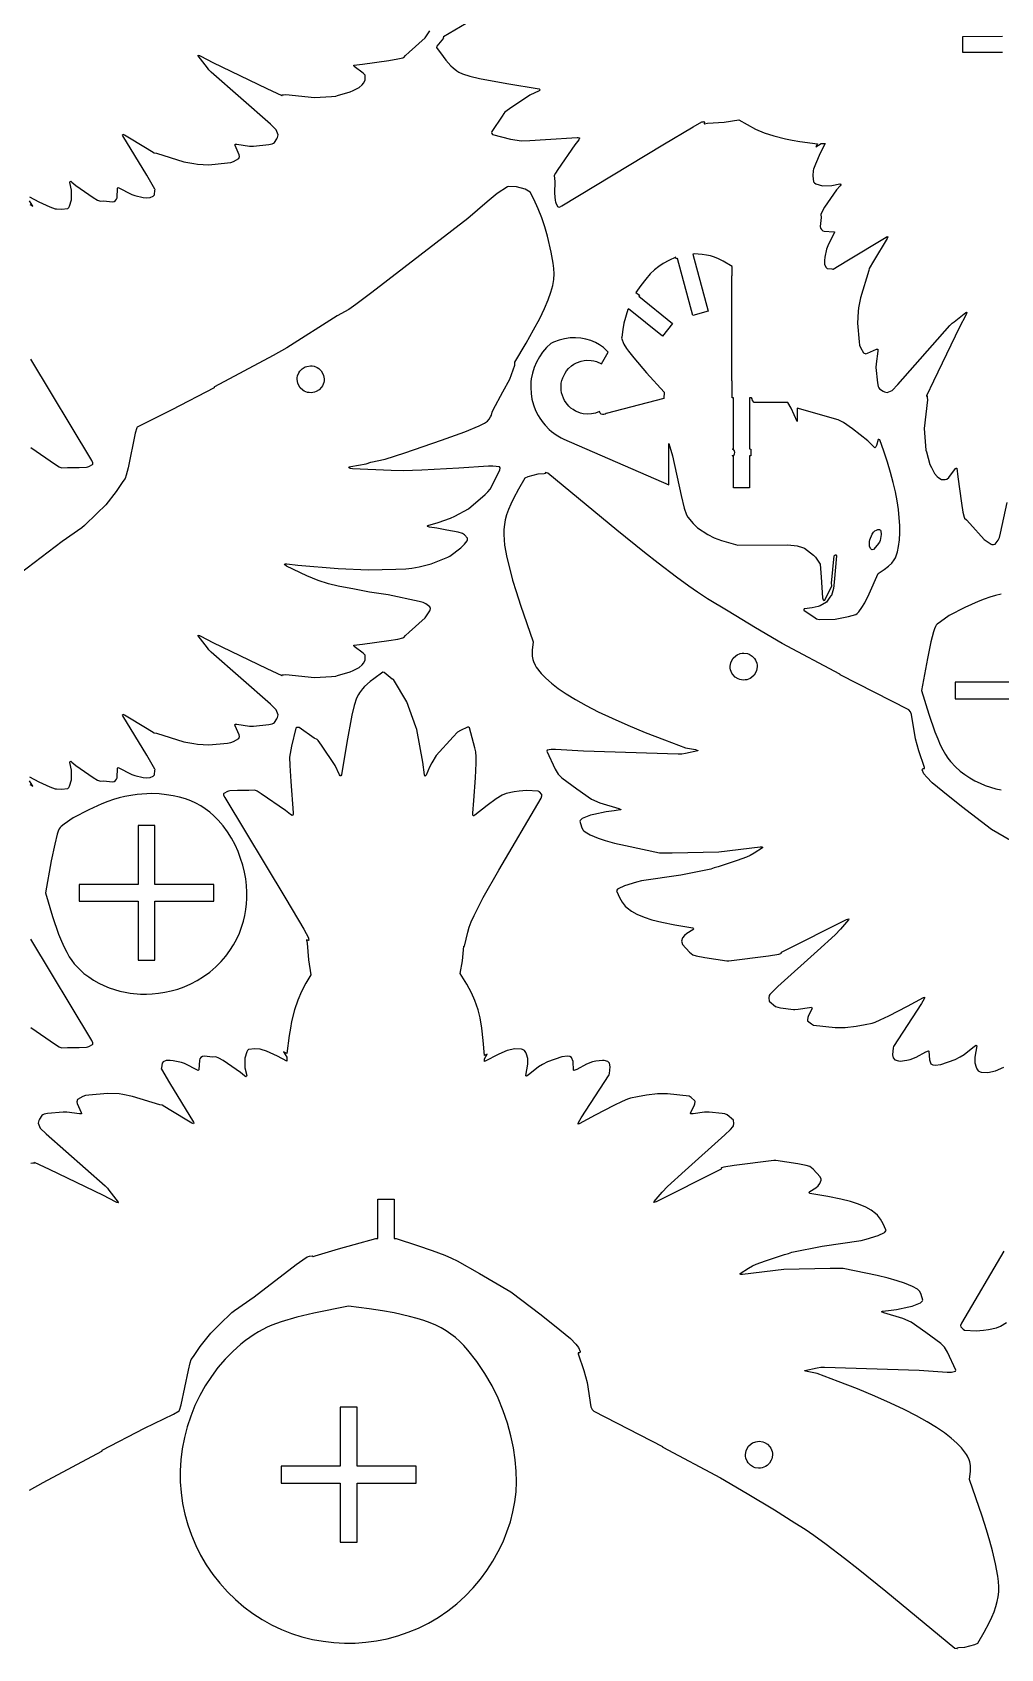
# Model space of a CAD drawing. Header units: millimetres. Extents: x 5 to 593, y 5 to 395.
# Drawn here: x 111.1 to 254.7, y 6.2 to 245.9 of the extents above; entities that cross this region are included whole.
import ezdxf

# ---------------------------------------------------------------- set-up
doc = ezdxf.new("R2010")
doc.units = ezdxf.units.MM
doc.layers.add('CUT', color=1, linetype='Continuous')

msp = doc.modelspace()

# ---------------------------------------------------------------- linework, layer by layer
at = {"layer": 'CUT'}
for points in [[(175.43, 247.18), (172.08, 245.17), (172.03, 245.06), (172.04, 245), (171.05, 243.79), (171, 243.61), (171.99, 242.26), (172.41, 241.73), (173.15, 240.9), (173.47, 240.59), (174.06, 240.13), (174.33, 239.96), (174.87, 239.71), (175.95, 239.33), (177.39, 238.99), (181.45, 238.25), (186.24, 237.48), (186.39, 237.35), (186.37, 237.27), (186.26, 237.17), (184.85, 236.55), (181.83, 234.51), (181.15, 234.01), (181, 233.83), (180.78, 233.42), (179.22, 231.17), (179.2, 231.02), (179.22, 230.85), (179.32, 230.69), (182.01, 230.03), (183.62, 229.77), (184.87, 229.81), (187.21, 229.94), (191.89, 230.28), (192.05, 230.28), (192.24, 230.22), (192.25, 230.15), (192.12, 229.9), (191.55, 229.16), (189.03, 225.52), (188.66, 224.95), (188.5, 224.62), (188.58, 223.73), (188.55, 222.01), (188.62, 220.9), (188.66, 220.72), (188.73, 220.55), (188.99, 220.02), (189.06, 219.98), (189.26, 219.95), (189.62, 220.14), (204.62, 229.19), (209.11, 231.86), (210.4, 232.57), (210.55, 232.57), (210.75, 232.62), (210.71, 232.54), (210.78, 232.55), (210.8, 232.51), (210.72, 232.31), (210.77, 232.29), (211.22, 232.39), (213.68, 232.55), (215.89, 232.89), (217.13, 232.18), (218.37, 231.52), (219.65, 230.97), (221.08, 230.49), (222.79, 230.07), (223.79, 229.88), (224.91, 229.69), (227.55, 229.34), (227.32, 228.88), (228.08, 229.35), (228.71, 229.37), (227.94, 227.96), (227.23, 226.33), (226.94, 225.56), (226.9, 225.38), (226.87, 224.6), (226.98, 223.67), (227.1, 223.53), (227.29, 223.41), (228.27, 223.11), (229.67, 223.14), (230.84, 223.4), (230.94, 223.38), (231, 223.25), (230.89, 223.07), (230.38, 222.48), (228.6, 219.93), (228.23, 219.28), (228.06, 218.84), (228.1, 218.38), (227.97, 217.06), (228, 216.82), (228.15, 216.6), (228.35, 216.44), (228.54, 216.38), (229.96, 216.29), (230.05, 216.27), (230.09, 216.22), (229.06, 214.19), (228.87, 213.72), (228.62, 212.51), (228.57, 212.04), (228.61, 211.46), (228.79, 211.01), (229, 210.84), (229.67, 210.77), (229.81, 210.73), (229.86, 210.75), (231.91, 211.96), (237.73, 215.5), (237.88, 215.57), (237.99, 215.51), (237.89, 215.27), (235.85, 211.92), (235.24, 210.85), (235.17, 210.52), (233.91, 206.47), (233.63, 204.99), (233.56, 204.46), (233.47, 202.74), (233.71, 199.97), (233.8, 199.49), (233.94, 199.11), (234.39, 198.31), (234.7, 198.19), (234.95, 198.26), (236.29, 198.86), (236.42, 198.88), (236.49, 198.87), (236.52, 198.83), (236.52, 198.59), (236.24, 196.72), (236.23, 196.15), (236.45, 193.87), (236.54, 193.35), (236.65, 193.14), (236.77, 193.01), (237.29, 192.65), (237.5, 192.56), (237.89, 192.46), (238.65, 192.77), (239.46, 193.63), (247.17, 202.4), (247.52, 202.74), (247.84, 202.95), (249.58, 204.33), (249.65, 204.35), (249.7, 204.33), (249.66, 204.15), (249.56, 203.92), (248.62, 202.16), (244.74, 194.15), (243.71, 191.94), (243.74, 191.89), (243.81, 191.95), (243.84, 191.88), (243.82, 191.69), (243.85, 191.35), (243.4, 187.1), (243.56, 184.55), (243.62, 183.9), (243.72, 183.66), (244.24, 181.8), (244.46, 181.33), (244.93, 180.45), (245.29, 180.01), (245.56, 179.8), (245.97, 179.56), (246.48, 179.54), (246.72, 179.58), (247.03, 179.86), (248.02, 181.17), (248.12, 181.25), (248.22, 181.23), (248.37, 179.95), (248.92, 176.03), (249.13, 174.7), (249.3, 173.98), (249.38, 173.84), (249.67, 173.59), (250.13, 173.03), (252.26, 170.67), (253.31, 169.96), (253.41, 169.91), (253.66, 169.89), (253.93, 169.97), (254.35, 170.57), (254.54, 170.95), (254.71, 171.57), (255.69, 176.16)], [(110.63, 221.48), (112.04, 220.71), (113.67, 220), (114.44, 219.7), (114.62, 219.67), (115.4, 219.64), (116.33, 219.75), (116.47, 219.87), (116.59, 220.06), (116.89, 221.03), (116.86, 222.44), (116.6, 223.61), (116.62, 223.7), (116.75, 223.77), (116.93, 223.66), (117.52, 223.14), (120.07, 221.37), (120.72, 220.99), (121.16, 220.83), (121.62, 220.86), (122.94, 220.73), (123.18, 220.76), (123.4, 220.92), (123.56, 221.11), (123.62, 221.3), (123.71, 222.73), (123.73, 222.81), (123.78, 222.86), (125.81, 221.82), (126.28, 221.64), (127.49, 221.38), (127.96, 221.33), (128.54, 221.37), (128.99, 221.55), (129.16, 221.76), (129.23, 222.43), (129.27, 222.57), (129.25, 222.62), (128.04, 224.67), (124.5, 230.5), (124.43, 230.65), (124.49, 230.75), (124.73, 230.65), (128.08, 228.61), (129.15, 228.01), (129.48, 227.94), (133.53, 226.67), (135.01, 226.39), (135.54, 226.32), (137.26, 226.23), (140.03, 226.48), (140.51, 226.57), (140.89, 226.71), (141.69, 227.15), (141.81, 227.46), (141.74, 227.71), (141.14, 229.05), (141.12, 229.19), (141.13, 229.25), (141.17, 229.29), (141.41, 229.28), (143.28, 229), (143.85, 228.99), (146.13, 229.21), (146.65, 229.31), (146.86, 229.41), (146.99, 229.53), (147.35, 230.06), (147.44, 230.26), (147.54, 230.65), (147.23, 231.41), (146.37, 232.23), (137.6, 239.93), (137.26, 240.28), (137.05, 240.61), (135.67, 242.35), (135.65, 242.41), (135.67, 242.46), (135.85, 242.42), (136.08, 242.32), (137.84, 241.38), (145.85, 237.51), (148.06, 236.47), (148.11, 236.51), (148.05, 236.57), (148.12, 236.6), (148.31, 236.58), (148.65, 236.62), (152.9, 236.17), (155.45, 236.32), (156.1, 236.39), (156.34, 236.48), (158.2, 237.01), (158.67, 237.22), (159.55, 237.69), (159.99, 238.05), (160.2, 238.32), (160.44, 238.74), (160.46, 239.24), (160.42, 239.49), (160.14, 239.79), (158.83, 240.78), (158.75, 240.88), (158.77, 240.99), (160.05, 241.13), (163.97, 241.68), (165.3, 241.9), (166.02, 242.07), (166.16, 242.14), (166.41, 242.43), (166.97, 242.9), (169.33, 245.02), (170.04, 246.08)], [(255, 242.87), (249.13, 242.87), (249.13, 245.26), (255, 245.27)], [(110.63, 135.48), (112.04, 134.71), (113.67, 134), (114.44, 133.7), (114.62, 133.67), (115.4, 133.64), (116.33, 133.75), (116.47, 133.87), (116.59, 134.06), (116.89, 135.03), (116.86, 136.44), (116.6, 137.61), (116.62, 137.7), (116.75, 137.77), (116.93, 137.66), (117.52, 137.14), (120.07, 135.37), (120.72, 134.99), (121.16, 134.83), (121.62, 134.86), (122.94, 134.73), (123.18, 134.76), (123.4, 134.92), (123.56, 135.11), (123.62, 135.3), (123.71, 136.73), (123.73, 136.81), (123.78, 136.86), (125.81, 135.82), (126.28, 135.64), (127.49, 135.38), (127.96, 135.33), (128.54, 135.37), (128.99, 135.55), (129.16, 135.76), (129.23, 136.43), (129.27, 136.57), (129.25, 136.62), (128.04, 138.67), (124.5, 144.5), (124.43, 144.65), (124.49, 144.75), (124.73, 144.65), (128.08, 142.61), (129.15, 142.01), (129.48, 141.94), (133.53, 140.67), (135.01, 140.39), (135.54, 140.32), (137.26, 140.23), (140.03, 140.48), (140.51, 140.57), (140.89, 140.71), (141.69, 141.15), (141.81, 141.46), (141.74, 141.71), (141.14, 143.05), (141.12, 143.19), (141.13, 143.25), (141.17, 143.29), (141.41, 143.28), (143.28, 143), (143.85, 142.99), (146.13, 143.21), (146.65, 143.31), (146.86, 143.41), (146.99, 143.53), (147.35, 144.06), (147.44, 144.26), (147.54, 144.65), (147.23, 145.41), (146.37, 146.23), (137.6, 153.93), (137.26, 154.28), (137.05, 154.61), (135.67, 156.35), (135.65, 156.41), (135.67, 156.46), (135.85, 156.42), (136.08, 156.32), (137.84, 155.38), (145.85, 151.51), (148.06, 150.47), (148.11, 150.51), (148.05, 150.57), (148.12, 150.6), (148.31, 150.58), (148.65, 150.62), (152.9, 150.17), (155.45, 150.32), (156.1, 150.39), (156.34, 150.48), (158.2, 151.01), (158.67, 151.22), (159.55, 151.69), (159.99, 152.05), (160.2, 152.32), (160.44, 152.74), (160.46, 153.24), (160.42, 153.49), (160.14, 153.79), (158.83, 154.78), (158.75, 154.88), (158.77, 154.99), (160.05, 155.13), (163.97, 155.68), (165.3, 155.9), (166.02, 156.07), (166.16, 156.14), (166.41, 156.43), (166.97, 156.9), (169.33, 159.02), (170.04, 160.08), (170.09, 160.17), (170.11, 160.42), (170.03, 160.69), (169.43, 161.11), (169.05, 161.3), (168.43, 161.48), (163.84, 162.45), (161.09, 162.87), (158.88, 163.28), (156.41, 163.75), (154.99, 164.08), (153.47, 164.57), (151.79, 165.26), (148.76, 166.7), (148.5, 166.92), (148.47, 166.99), (148.6, 167.04), (148.8, 167.05), (150.43, 166.86), (156.45, 166.37), (160.95, 166.17), (165, 166.25), (166.49, 166.32), (167.35, 166.39), (168.44, 166.58), (170.21, 167.06), (172.72, 168.06), (172.98, 168.2), (174.64, 169.42), (175.16, 169.96), (175.59, 170.45), (175.63, 170.56), (175.64, 170.83), (175.16, 171.34), (174.87, 171.53), (174.24, 171.72), (172.56, 172.06), (171.06, 172.35), (169.98, 172.48), (169.71, 172.57), (169.63, 172.61), (169.62, 172.64), (169.76, 172.71), (171.26, 173.16), (173.12, 173.81), (173.74, 174.11), (175.78, 175.21), (178.24, 177.35), (178.64, 177.72), (178.97, 178.11), (180.44, 180.96), (180.48, 181.29), (180.38, 181.44), (179.38, 181.51), (178.74, 181.51), (174.32, 181.22), (168.83, 180.94), (166.1, 180.86), (164.29, 180.89), (158.54, 181.15), (158.2, 181.2), (158.05, 181.3), (158.02, 181.36), (158.12, 181.42), (158.31, 181.48), (160.58, 181.88), (161.3, 182.1), (163.43, 182.57), (166.33, 183.53), (171.75, 185.37), (175.24, 186.63), (177.34, 187.49), (178.14, 187.89), (178.6, 188.22), (178.85, 188.5), (179.04, 188.84), (179.16, 189.1), (179.27, 189.53), (179.44, 189.89), (180.84, 192.57), (181.88, 194.42), (182.64, 196.51), (182.66, 196.61), (182.63, 196.7), (182.62, 196.95), (184.32, 199.77), (185.43, 201.72), (186.34, 203.42), (187.06, 204.9), (187.61, 206.19), (188, 207.32), (188.27, 208.32), (188.41, 209.22), (188.46, 210.05), (188.43, 210.84), (188.34, 211.63), (188.04, 213.24), (187.51, 215.62), (187.11, 217.01), (186.66, 218.35), (186.12, 219.68), (185.45, 221.1), (184.91, 222.14), (184.2, 222.61), (182.89, 222.96), (181.72, 223), (181.56, 222.95), (180.03, 221.98), (178.52, 220.73), (175.67, 218.25), (161.42, 207.29), (159.04, 205.5), (157.99, 204.76), (156.3, 203.81), (148.83, 199.09), (146.8, 197.92), (138.1, 193.3), (138.04, 193.25), (138.02, 193.13), (131.76, 189.88), (127.48, 187.78), (126.63, 187.29), (126.57, 187.22), (126.31, 186.4), (125.25, 181.27), (125, 180.18), (124.85, 179.7), (124.48, 179.26), (123.51, 177.76), (121.94, 175.8), (120.61, 174.49), (118.8, 172.74), (118.41, 172.41), (115.47, 170.38), (109.24, 165.62)], [(110.66, 220.31), (111.12, 220.09), (110.65, 220.85)], [(110.84, 184.31), (114.48, 181.79), (115.05, 181.42), (115.38, 181.27), (116.27, 181.34), (117.99, 181.32), (119.1, 181.38), (119.28, 181.42), (119.45, 181.49), (119.98, 181.76), (120.02, 181.83), (120.05, 182.02), (119.86, 182.38), (110.81, 197.39)], [(258.05, 124.92), (253.39, 127.66), (248.93, 131.08), (246.14, 133.27), (244.57, 134.6), (243.75, 135.4), (243.35, 135.92), (243.1, 136.48), (243.11, 136.6), (243.2, 136.68), (243.44, 136.69), (243.41, 136.84), (242.6, 139.32), (242.09, 141.08), (241.52, 144.7), (241.33, 145.11), (241.08, 145.38), (230.92, 150.58), (230.91, 150.65), (230.85, 150.7), (222.29, 155.24), (218.33, 157.56), (214.28, 160.01), (211.25, 161.88), (209.73, 162.87), (208.44, 163.74), (206.62, 165.07), (203.92, 167.14), (201.9, 168.72), (197.77, 172.06), (187.54, 180.49), (187.19, 180.57), (187.16, 180.53), (187.19, 180.43), (187, 180.39), (186.05, 180.36), (184.59, 179.96), (184.15, 179.75), (183.19, 178.13), (182.44, 176.73), (182.03, 175.88), (181.7, 175.09), (181.43, 174.33), (181.23, 173.59), (181.09, 172.87), (181.02, 172.14), (181, 171.4), (181.04, 170.62), (181.13, 169.8), (181.48, 167.98), (181.93, 166.05), (182.32, 164.62), (182.82, 162.94), (183.47, 160.93), (185.37, 155.49), (185.21, 154.23), (185.22, 153.38), (185.32, 152.85), (185.4, 152.59), (185.65, 152.04), (185.83, 151.75), (186.56, 150.79), (187.24, 150.08), (188.07, 149.34), (189.07, 148.57), (190.25, 147.77), (191.63, 146.92), (193.22, 146.04), (195.03, 145.12), (197.09, 144.15), (199.39, 143.13), (201.97, 142.06), (204.83, 140.94), (207.99, 139.77), (209.45, 139.5), (209.66, 139.44), (209.79, 139.35), (209.78, 139.32), (207.97, 138.94), (207.4, 138.84), (206.87, 138.81), (192.83, 139.29), (188.67, 139.54), (188.03, 139.54), (187.44, 139.42), (187.37, 139.28), (188.63, 136.6), (189.08, 135.85), (189.36, 135.55), (189.63, 135.31), (191.82, 133.68), (194.02, 132.16), (195.27, 131.61), (198.06, 130.78), (198.39, 130.64), (198.36, 130.58), (198.26, 130.55), (197.38, 130.41), (196.21, 130.27), (194.36, 129.9), (193.88, 129.77), (192.64, 129.27), (192.32, 129), (192.27, 128.88), (192.55, 128.03), (192.75, 127.62), (192.87, 127.47), (193.08, 127.29), (193.81, 126.89), (195, 126.38), (196.07, 126.01), (197.42, 125.64), (199.05, 125.26), (204.11, 124.19), (206.01, 124.18), (212.9, 124.35), (219.05, 125.09), (219.3, 125.1), (219.4, 125.02), (219.37, 124.93), (218.15, 124.16), (217.57, 123.82), (217.02, 123.56), (215.64, 123.06), (212.82, 122.12), (212.24, 121.96), (211.74, 121.78), (207.25, 120.9), (201.43, 120.04), (200.69, 119.86), (198.93, 119.32), (197.99, 118.87), (197.9, 118.81), (197.75, 118.57), (197.76, 118.47), (198.17, 117.57), (198.57, 116.88), (199.02, 116.29), (199.29, 116.03), (199.93, 115.55), (200.75, 115.11), (201.81, 114.67), (202.99, 114.27), (204.44, 113.9), (206.36, 113.51), (209.03, 113.06), (209.12, 113.01), (209.17, 112.89), (209.07, 112.77), (208.16, 112.22), (207.82, 111.93), (207.54, 111.61), (207.39, 111.09), (207.4, 110.96), (207.52, 110.59), (208.57, 109.48), (209.05, 109.09), (209.57, 108.91), (210.83, 108.69), (214.11, 108.17), (214.39, 108.17), (220.27, 108.93), (221.79, 109.16), (222.13, 109.25), (222.22, 109.3), (222.17, 109.39), (222.22, 109.45), (222.52, 109.64), (231.86, 114.31), (232.18, 114.42), (232.2, 114.36), (232.15, 114.26), (230.94, 112.88), (230.16, 112.06), (227.54, 109.66), (221.67, 104.37), (220.83, 103.56), (220.48, 103.19), (220.37, 103.02), (220.32, 102.7), (220.37, 102.21), (221.3, 101.41), (221.65, 101.29), (222.04, 101.21), (223.98, 100.99), (224.2, 100.99), (224.69, 101.01), (226.35, 101.28), (226.68, 101.29), (226.73, 101.23), (226.74, 101.12), (226.2, 100.08), (226.1, 99.8), (226.06, 99.42), (226.09, 99.31), (226.65, 98.82), (226.94, 98.63), (230.16, 98.29), (231.65, 98.29), (233.29, 98.52), (234.63, 98.75), (235.65, 98.96), (236.12, 99.11), (236.87, 99.43), (238.14, 100.03), (240.9, 101.46), (243.3, 102.75), (243.41, 102.79), (243.44, 102.71), (243.4, 102.57), (242.99, 101.86), (238.82, 95.46), (238.76, 95.29), (238.67, 94.27), (238.77, 93.78), (239.04, 93.51), (239.55, 93.34), (239.8, 93.33), (240.79, 93.47), (241.28, 93.57), (242.17, 93.89), (243.63, 94.68), (244.04, 94.86), (244.09, 94.78), (244.16, 93.49), (244.39, 92.93), (244.67, 92.77), (245.02, 92.73), (245.86, 92.81), (247.97, 93.55), (248.73, 93.94), (249.31, 94.31), (250.83, 95.54), (251.09, 95.7), (251.16, 95.65), (251.18, 95.59), (250.89, 93.89), (250.87, 93.58), (250.9, 93.05), (251.08, 92.43), (251.19, 92.18), (251.37, 91.89), (251.67, 91.73), (251.84, 91.7), (252.83, 91.64), (253.95, 91.85), (255.21, 92.41)], [(254.8, 162.55), (253.95, 162.35), (253.11, 162.1), (252.26, 161.81), (251.37, 161.46), (249.43, 160.56), (247.11, 159.38), (245.79, 158.47), (245.31, 158.1), (245.18, 157.96), (245.05, 157.75), (244.91, 157.43), (244.76, 156.98), (244.38, 155.49), (243.87, 153.02), (243, 148.25), (244.05, 144.78), (244.96, 142.15), (245.38, 141.1), (245.77, 140.21), (246.15, 139.45), (246.53, 138.8), (246.9, 138.24), (247.27, 137.76), (248.04, 136.94), (248.71, 136.33), (249.42, 135.79), (250.15, 135.31), (250.9, 134.88), (251.67, 134.51), (252.45, 134.19), (253.24, 133.92), (254.03, 133.7), (254.81, 133.53)], [(110.63, 29.68), (112.66, 30.84), (121.36, 35.46), (121.42, 35.52), (121.44, 35.64), (127.7, 38.88), (131.98, 40.98), (132.83, 41.48), (132.89, 41.54), (133.15, 42.37), (134.21, 47.5), (134.46, 48.58), (134.62, 49.06), (134.99, 49.51), (135.96, 51.01), (137.53, 52.97), (138.85, 54.27), (140.66, 56.03), (141.05, 56.35), (143.99, 58.38), (150.22, 63.14), (151.21, 63.87), (151.84, 64.28), (152.2, 64.39), (152.55, 64.42), (152.7, 64.37), (153, 64.44), (156.46, 65.46), (158.79, 66.11), (162.04, 67), (162.34, 67), (162.34, 72.87), (164.73, 72.87), (164.73, 67), (165.03, 67), (168.21, 65.99), (170.36, 65.25), (172.27, 64.53), (173.27, 64.11), (174.11, 63.69), (177.41, 61.84), (182.07, 59.1), (186.53, 55.69), (189.32, 53.49), (190.89, 52.17), (191.71, 51.36), (192.11, 50.85), (192.36, 50.28), (192.35, 50.17), (192.26, 50.08), (192.02, 50.07), (192.05, 49.92), (192.86, 47.44), (193.37, 45.68), (193.94, 42.06), (194.13, 41.65), (194.38, 41.39), (204.54, 36.18), (204.56, 36.12), (204.62, 36.06), (213.17, 31.52), (217.13, 29.2), (221.18, 26.76), (224.21, 24.88), (225.73, 23.9), (227.02, 23.02), (228.84, 21.69), (231.55, 19.63), (233.56, 18.05), (237.69, 14.7), (247.93, 6.27), (248.27, 6.2), (248.3, 6.23), (248.28, 6.34), (248.46, 6.38), (249.42, 6.4), (250.87, 6.81), (251.32, 7.01), (252.28, 8.63), (253.03, 10.04), (253.43, 10.88), (253.77, 11.68), (254.03, 12.44), (254.23, 13.17), (254.37, 13.9), (254.45, 14.62), (254.46, 15.37), (254.42, 16.14), (254.33, 16.96), (253.98, 18.78), (253.53, 20.71), (253.14, 22.15), (252.64, 23.82), (251.99, 25.84), (250.09, 31.27), (250.26, 32.54), (250.25, 33.38), (250.15, 33.91), (250.06, 34.18), (249.81, 34.72), (249.64, 35.01), (248.9, 35.97), (248.22, 36.68), (247.39, 37.42), (246.39, 38.19), (245.21, 39), (243.83, 39.84), (242.24, 40.72), (240.43, 41.65), (238.38, 42.62), (236.07, 43.63), (233.49, 44.7), (230.63, 45.82), (227.48, 46.99), (226.01, 47.27), (225.81, 47.33), (225.67, 47.41), (225.68, 47.44), (227.5, 47.82), (228.06, 47.92), (228.59, 47.96), (242.63, 47.47), (246.79, 47.22), (247.43, 47.22), (248.02, 47.34), (248.09, 47.48), (246.83, 50.16), (246.38, 50.91), (246.11, 51.22), (245.83, 51.45), (243.64, 53.08), (241.45, 54.6), (240.19, 55.15), (237.41, 55.99), (237.07, 56.13), (237.1, 56.18), (237.2, 56.22), (238.08, 56.36), (239.25, 56.49), (241.1, 56.86), (241.58, 57), (242.82, 57.49), (243.14, 57.77), (243.19, 57.88), (242.91, 58.73), (242.71, 59.15), (242.6, 59.29), (242.38, 59.48), (241.66, 59.88), (240.47, 60.38), (239.39, 60.75), (238.04, 61.12), (236.41, 61.51), (231.35, 62.57), (229.45, 62.59), (222.56, 62.42), (216.41, 61.67), (216.16, 61.66), (216.06, 61.74), (216.1, 61.84), (217.31, 62.6), (217.89, 62.95), (218.45, 63.2), (219.82, 63.71), (222.64, 64.65), (223.23, 64.8), (223.73, 64.99), (228.22, 65.86), (234.03, 66.72), (234.78, 66.9), (236.53, 67.44), (237.48, 67.89), (237.56, 67.95), (237.72, 68.2), (237.7, 68.3), (237.29, 69.2), (236.9, 69.89), (236.44, 70.47), (236.17, 70.73), (235.53, 71.21), (234.71, 71.66), (233.65, 72.1), (232.47, 72.49), (231.02, 72.87), (229.1, 73.25), (226.43, 73.71), (226.34, 73.75), (226.3, 73.88), (226.4, 74), (227.3, 74.55), (227.64, 74.83), (227.92, 75.15), (228.07, 75.67), (228.07, 75.8), (227.95, 76.17), (226.89, 77.28), (226.41, 77.67), (225.89, 77.85), (224.63, 78.08), (221.35, 78.6), (221.07, 78.6), (215.2, 77.84), (213.67, 77.6), (213.33, 77.51), (213.24, 77.46), (213.29, 77.37), (213.24, 77.31), (212.94, 77.13), (203.6, 72.45), (203.28, 72.34), (203.27, 72.4), (203.31, 72.5), (204.52, 73.89), (205.3, 74.7), (207.92, 77.1), (213.8, 82.4), (214.64, 83.2), (214.99, 83.58), (215.09, 83.74), (215.14, 84.06), (215.1, 84.55), (214.16, 85.35), (213.81, 85.48), (213.42, 85.55), (211.48, 85.77), (211.26, 85.77), (210.77, 85.75), (209.11, 85.48), (208.78, 85.48), (208.73, 85.53), (208.72, 85.64), (209.27, 86.68), (209.36, 86.97), (209.4, 87.34), (209.37, 87.45), (208.81, 87.94), (208.53, 88.13), (205.3, 88.48), (203.82, 88.47), (202.18, 88.25), (200.83, 88.01), (199.81, 87.81), (199.34, 87.66), (198.59, 87.34), (197.33, 86.73), (194.56, 85.3), (192.17, 84.01), (192.06, 83.98), (192.02, 84.06), (192.07, 84.19), (192.47, 84.91), (196.64, 91.3), (196.71, 91.48), (196.79, 92.49), (196.7, 92.99), (196.42, 93.25), (195.91, 93.42), (195.66, 93.43), (194.67, 93.29), (194.18, 93.19), (193.29, 92.87), (191.83, 92.08), (191.42, 91.91), (191.37, 91.99), (191.3, 93.28), (191.07, 93.83), (190.79, 94), (190.45, 94.04), (189.6, 93.96), (187.5, 93.21), (186.73, 92.82), (186.15, 92.45), (184.63, 91.22), (184.37, 91.06), (184.3, 91.11), (184.28, 91.18), (184.57, 92.87), (184.59, 93.19), (184.56, 93.72), (184.38, 94.34), (184.27, 94.59), (184.09, 94.87), (183.79, 95.03), (183.62, 95.07), (182.63, 95.12), (181.52, 94.91), (180.25, 94.35), (178.14, 93.26), (178.15, 93.64), (178.52, 94.33), (178.16, 94.17), (177.97, 96.39), (177.75, 98.19), (177.49, 99.73), (177.2, 100.92), (176.71, 102.31), (176.2, 103.43), (175.5, 104.74), (174.55, 106.29), (174.87, 108.16), (175.07, 110.35), (175.16, 110.36), (175.65, 112.45), (175.87, 113.18), (176.17, 113.98), (176.6, 114.93), (177.18, 116.1), (177.95, 117.56), (180.27, 121.64), (186.54, 132.29), (186.67, 132.63), (186.66, 132.84), (186.3, 133.22), (186.1, 133.33), (184.37, 133.45), (183.3, 133.34), (182.54, 133.23), (181.37, 132.98), (180.78, 132.73), (179.87, 132.18), (178.54, 131.22), (176.71, 129.8), (176.55, 129.7), (176.45, 129.7), (176.39, 129.88), (176.4, 130.09), (176.58, 131.94), (176.83, 135.33), (176.92, 137.48), (176.91, 138.44), (176.85, 139.16), (176.73, 139.79), (175.91, 142.73), (175.78, 142.82), (175.62, 142.85), (174.59, 142.35), (174.15, 142.08), (173.49, 141.42), (170.98, 138.61), (170.35, 137.56), (169.99, 136.88), (169.48, 135.72), (169.41, 135.6), (169.32, 135.54), (169.25, 135.76), (168.97, 137.63), (168.08, 142.48), (167.97, 142.88), (166.64, 146.57), (164.63, 149.92), (164.52, 149.97), (164.46, 149.96), (163.25, 150.95), (163.07, 151), (161.72, 150.01), (161.19, 149.59), (160.36, 148.85), (160.05, 148.53), (159.59, 147.94), (159.43, 147.67), (159.17, 147.13), (158.8, 146.05), (158.45, 144.61), (157.71, 140.55), (156.94, 135.76), (156.82, 135.61), (156.73, 135.63), (156.63, 135.74), (156.01, 137.15), (153.97, 140.17), (153.47, 140.85), (153.3, 141), (152.89, 141.22), (150.64, 142.78), (150.49, 142.8), (150.31, 142.78), (150.15, 142.68), (149.49, 139.99), (149.23, 138.38), (149.27, 137.13), (149.4, 134.79), (149.75, 130.11), (149.74, 129.95), (149.69, 129.76), (149.61, 129.75), (149.36, 129.88), (148.62, 130.45), (144.99, 132.97), (144.42, 133.34), (144.08, 133.5), (143.19, 133.42), (141.48, 133.45), (140.37, 133.38), (140.18, 133.34), (140.01, 133.27), (139.48, 133.01), (139.44, 132.94), (139.41, 132.74), (139.6, 132.38), (148.66, 117.38), (151.32, 112.89), (152.03, 111.6), (152.03, 111.45), (152.09, 111.25), (152.01, 111.29), (152.01, 111.22), (151.97, 111.2), (151.77, 111.28), (151.75, 111.23), (151.85, 110.78), (152.01, 108.32), (152.36, 106.11), (151.64, 104.87), (150.99, 103.63), (150.43, 102.35), (149.95, 100.92), (149.53, 99.21), (149.34, 98.21), (149.16, 97.09), (148.81, 94.45), (148.34, 94.68), (148.81, 93.92), (148.83, 93.29), (147.43, 94.06), (145.8, 94.77), (145.02, 95.06), (144.84, 95.1), (144.06, 95.13), (143.13, 95.02), (142.99, 94.9), (142.87, 94.71), (142.57, 93.73), (142.6, 92.33), (142.87, 91.16), (142.85, 91.06), (142.71, 91), (142.53, 91.11), (141.94, 91.62), (139.39, 93.4), (138.74, 93.77), (138.3, 93.94), (137.84, 93.9), (136.53, 94.03), (136.29, 94), (136.07, 93.85), (135.9, 93.65), (135.84, 93.46), (135.75, 92.04), (135.73, 91.95), (135.68, 91.91), (133.65, 92.94), (133.19, 93.13), (131.97, 93.38), (131.5, 93.43), (130.92, 93.39), (130.47, 93.21), (130.31, 93), (130.23, 92.33), (130.19, 92.19), (130.21, 92.14), (131.42, 90.09), (134.97, 84.27), (135.04, 84.12), (134.98, 84.01), (134.73, 84.11), (131.38, 86.15), (130.31, 86.76), (129.98, 86.83), (125.93, 88.09), (124.46, 88.37), (123.92, 88.44), (122.21, 88.53), (119.43, 88.29), (118.95, 88.2), (118.57, 88.06), (117.78, 87.61), (117.65, 87.3), (117.73, 87.05), (118.32, 85.71), (118.35, 85.58), (118.34, 85.51), (118.29, 85.48), (118.05, 85.48), (116.18, 85.76), (115.62, 85.77), (113.33, 85.55), (112.81, 85.46), (112.6, 85.35), (112.47, 85.23), (112.11, 84.71), (112.03, 84.5), (111.92, 84.11), (112.23, 83.35), (113.09, 82.54), (121.86, 74.83), (122.2, 74.48), (122.41, 74.16), (123.8, 72.42), (123.82, 72.35), (123.79, 72.3), (123.61, 72.34), (123.38, 72.44), (121.62, 73.38), (113.61, 77.26), (111.4, 78.29), (111.36, 78.26), (111.42, 78.19), (111.34, 78.16), (111.15, 78.18), (110.81, 78.15)], [(110.66, 134.31), (111.12, 134.09), (110.65, 134.85)], [(110.84, 98.31), (114.48, 95.79), (115.05, 95.42), (115.38, 95.27), (116.27, 95.34), (117.99, 95.32), (119.1, 95.38), (119.28, 95.42), (119.45, 95.49), (119.98, 95.76), (120.02, 95.83), (120.05, 96.02), (119.86, 96.38), (110.81, 111.39)], [(255.19, 65.12), (248.92, 54.48), (248.79, 54.13), (248.8, 53.92), (249.16, 53.55), (249.36, 53.43), (251.09, 53.32), (252.17, 53.42), (252.93, 53.54), (254.09, 53.78), (254.68, 54.03), (255.6, 54.58)]]:
    msp.add_lwpolyline(points, dxfattribs=at)
for points in [[(209.25, 213), (209.07, 212.95), (211.34, 204.49), (209.04, 203.88), (206.77, 212.33), (206.59, 212.29), (206.53, 212.52), (205.49, 212.04), (204.66, 211.58), (203.99, 211.15), (203.36, 210.64), (202.73, 210.03), (202.07, 209.26), (201.33, 208.32), (200.6, 207.3), (201.13, 206.88), (201.02, 206.73), (206.04, 202.66), (204.54, 200.81), (199.52, 204.88), (199.4, 204.74), (198.84, 202.72), (198.67, 201.8), (198.54, 200.67), (198.48, 200.53), (198.84, 199.64), (199.23, 198.97), (199.5, 198.58), (200.28, 197.59), (202.18, 195.39), (204.79, 192.52), (204.74, 191.54), (196.2, 189.32), (196.03, 189.22), (195.87, 189.17), (195.63, 189.18), (195.47, 189.25), (195.3, 189.41), (195.19, 189.61), (194.63, 189.4), (194.03, 189.27), (193.41, 189.24), (192.8, 189.3), (192.4, 189.39), (192.02, 189.53), (191.64, 189.7), (191.29, 189.91), (190.96, 190.15), (190.66, 190.42), (190.24, 190.92), (190.02, 191.26), (189.84, 191.63), (189.59, 192.38), (189.53, 192.78), (189.5, 193.19), (189.54, 193.84), (189.63, 194.24), (189.75, 194.63), (190.1, 195.34), (190.33, 195.68), (190.59, 195.99), (191.07, 196.42), (191.41, 196.65), (191.77, 196.85), (192.51, 197.12), (192.91, 197.2), (193.32, 197.23), (193.97, 197.21), (194.37, 197.14), (194.77, 197.03), (195.5, 196.7), (196.5, 198.44), (195.79, 199.12), (195.23, 199.52), (194.61, 199.87), (193.94, 200.16), (193.2, 200.38), (192.44, 200.52), (191.65, 200.58), (190.86, 200.54), (190.03, 200.42), (189.21, 200.21), (188.39, 199.9), (187.98, 199.7), (187.34, 199.1), (186.77, 198.44), (186.28, 197.72), (185.86, 196.96), (185.52, 196.16), (185.26, 195.32), (185.09, 194.47), (185.04, 194.04), (185, 193.18), (185.05, 192.31), (185.19, 191.45), (185.42, 190.6), (185.73, 189.78), (186.12, 189.02), (186.36, 188.63), (186.85, 187.94), (187.14, 187.59), (187.74, 186.98), (188.08, 186.69), (188.78, 186.17), (189.52, 185.73), (189.92, 185.53), (205.5, 178.74), (205.51, 184.88), (206.03, 183.05), (207.31, 177.2), (207.77, 175.32), (208.13, 174.33), (208.31, 173.96), (209.11, 173.02), (209.75, 172.37), (211.29, 171.4), (212.2, 170.91), (213.29, 170.53), (215.71, 169.84), (223.15, 169.86), (224.51, 169.73), (225.32, 169.49), (225.64, 169.36), (226.97, 168.33), (227.23, 168.04), (227.96, 167), (228.07, 165.06), (228.31, 162.03), (228.38, 161.7), (228.5, 161.6), (228.63, 161.66), (229.66, 163.79), (229.65, 164.19), (230.04, 168.21), (230.12, 168.35), (230.2, 168.38), (230.28, 168.36), (230.37, 168.21), (230.04, 164.34), (229.91, 163.38), (229.62, 162.35), (229.52, 162.28), (229.38, 162.11), (228.87, 161.37), (227.94, 160.83), (227.67, 160.73), (226.78, 160.52), (225.62, 160.39), (225.55, 160.36), (225.5, 160.25), (225.54, 160.19), (227.21, 159.02), (227.42, 158.89), (227.79, 158.79), (230.19, 158.85), (232.16, 159.23), (232.71, 159.37), (233.24, 159.55), (233.46, 159.68), (233.67, 159.91), (234.13, 160.57), (234.55, 161.28), (235.2, 162.61), (236.57, 165.59), (237.44, 166.19), (238.07, 166.69), (238.56, 167.17), (238.94, 167.66), (239.1, 167.93), (239.34, 168.51), (239.44, 168.85), (239.59, 169.61), (239.71, 170.59), (239.77, 171.62), (239.76, 172.72), (239.69, 173.88), (239.56, 175.09), (239.36, 176.37), (239.1, 177.72), (238.77, 179.12), (238.38, 180.6), (237.93, 182.14), (237.4, 183.74), (236.81, 185.42), (236.66, 185.49), (236.56, 185.46), (236.29, 184.57), (236.2, 184.39), (236.06, 184.26), (235.01, 185.28), (232.72, 187.06), (231.41, 187.98), (231.11, 188.15), (230.61, 188.38), (224.53, 190.11), (224.52, 188.17), (223.62, 190.11), (223.16, 190.98), (218.15, 190.98), (217.93, 191.28), (217.86, 191.51), (217.76, 191.64), (217.46, 191.65), (217.46, 184.08), (217.65, 184.07), (217.65, 183.07), (217.46, 183.07), (217.47, 178.32), (215.07, 178.31), (215.08, 183.07), (214.91, 183.07), (215.03, 183.1), (215.17, 183.22), (215.26, 183.38), (215.29, 183.56), (215.24, 183.82), (215.11, 183.99), (214.95, 184.07), (215.08, 184.08), (215.08, 191.65), (214.9, 191.66), (214.9, 194.19), (214.86, 194.19), (214.86, 209.74), (214.91, 209.75), (214.91, 211.11), (213.54, 211.94), (212.86, 212.28), (212.26, 212.54), (211.68, 212.71), (211.09, 212.83), (210.44, 212.91)], [(154.11, 193.45), (153.97, 193.23), (153.62, 192.86), (153.18, 192.59), (152.94, 192.5), (152.41, 192.41), (152.13, 192.43), (151.87, 192.47), (151.39, 192.66), (151.17, 192.8), (150.8, 193.15), (150.53, 193.59), (150.44, 193.84), (150.36, 194.37), (150.37, 194.64), (150.42, 194.9), (150.61, 195.38), (150.75, 195.6), (151.1, 195.97), (151.54, 196.24), (151.78, 196.33), (152.31, 196.41), (152.58, 196.4), (152.85, 196.35), (153.33, 196.16), (153.54, 196.03), (153.91, 195.67), (154.18, 195.24), (154.27, 194.99), (154.36, 194.46), (154.35, 194.19), (154.3, 193.93)], [(236.96, 171.96), (237.02, 171.42), (236.83, 170.52), (236.74, 170.25), (236.4, 169.8), (235.88, 169.19), (235.67, 169.13), (235.57, 169.15), (235.4, 169.32), (235.28, 169.68), (235.25, 170.38), (235.3, 170.6), (235.65, 171.47), (235.85, 171.72), (236.06, 171.92), (236.28, 172.06), (236.5, 172.14), (236.77, 172.14), (236.91, 172.04)], [(268, 147.01), (268, 149.51), (259.25, 149.51), (259.25, 158.26), (256.75, 158.26), (256.75, 149.51), (248, 149.51), (248, 147.01), (256.75, 147.01), (256.75, 138.26), (259.25, 138.26), (259.25, 147.01)], [(215.04, 153.07), (215.41, 153.43), (215.62, 153.56), (216.1, 153.75), (216.37, 153.8), (216.64, 153.81), (217.17, 153.73), (217.41, 153.64), (217.85, 153.37), (218.2, 153), (218.34, 152.78), (218.53, 152.3), (218.58, 152.04), (218.59, 151.77), (218.51, 151.24), (218.41, 150.99), (218.14, 150.55), (217.77, 150.2), (217.56, 150.06), (217.08, 149.87), (216.81, 149.83), (216.54, 149.81), (216.01, 149.9), (215.77, 149.99), (215.33, 150.26), (214.98, 150.63), (214.84, 150.85), (214.65, 151.33), (214.6, 151.59), (214.59, 151.86), (214.67, 152.39), (214.77, 152.64)], [(113, 118.25), (114.05, 114.78), (114.96, 112.15), (115.38, 111.1), (115.77, 110.21), (116.15, 109.45), (116.53, 108.8), (116.9, 108.24), (117.27, 107.76), (118.04, 106.94), (118.71, 106.33), (119.42, 105.79), (120.15, 105.31), (120.9, 104.88), (121.67, 104.51), (122.45, 104.19), (123.24, 103.92), (124.03, 103.7), (124.81, 103.53), (125.59, 103.4), (127.12, 103.26), (127.97, 103.25), (128.85, 103.28), (129.76, 103.37), (130.7, 103.52), (131.66, 103.73), (132.62, 104), (133.59, 104.35), (134.56, 104.77), (135.52, 105.27), (136.46, 105.85), (137.38, 106.52), (138.27, 107.28), (139.06, 108.07), (139.76, 108.88), (140.38, 109.71), (140.92, 110.57), (141.38, 111.43), (141.78, 112.3), (142.11, 113.18), (142.38, 114.05), (142.59, 114.92), (142.74, 115.78), (142.84, 116.62), (142.89, 117.44), (142.89, 118.38), (142.83, 119.35), (142.71, 120.34), (142.53, 121.35), (142.28, 122.36), (141.96, 123.38), (141.58, 124.39), (141.13, 125.39), (140.61, 126.36), (140.01, 127.3), (139.35, 128.2), (138.61, 129.06), (138, 129.67), (137.37, 130.23), (136.72, 130.73), (136.04, 131.18), (135.32, 131.58), (134.56, 131.92), (133.76, 132.22), (132.89, 132.47), (131.96, 132.67), (130.97, 132.82), (129.89, 132.93), (128.74, 133), (126.59, 132.83), (125.67, 132.71), (124.8, 132.55), (123.95, 132.35), (123.11, 132.1), (122.26, 131.81), (121.37, 131.46), (119.43, 130.56), (117.11, 129.38), (115.79, 128.47), (115.31, 128.1), (115.18, 127.96), (115.05, 127.75), (114.91, 127.43), (114.76, 126.98), (114.38, 125.49), (113.87, 123.02)], [(138, 117.01), (138, 119.51), (129.25, 119.51), (129.25, 128.26), (126.75, 128.26), (126.75, 119.51), (118, 119.51), (118, 117.01), (126.75, 117.01), (126.75, 108.26), (129.25, 108.26), (129.25, 117.01)], [(157.97, 57), (152.83, 55.95), (150.32, 55.35), (147.99, 54.68), (146.59, 54.16), (145.92, 53.87), (144.61, 53.19), (143.96, 52.8), (142.66, 51.88), (141.99, 51.35), (140.79, 50.28), (139.65, 49.12), (138.6, 47.88), (137.62, 46.56), (136.72, 45.18), (135.91, 43.73), (135.19, 42.24), (134.56, 40.69), (134.04, 39.11), (133.61, 37.49), (133.3, 35.85), (133.09, 34.18), (133, 32.57), (133.01, 30.95), (133.13, 29.33), (133.36, 27.73), (133.69, 26.14), (134.12, 24.57), (134.65, 23.02), (135.29, 21.51), (136.03, 20.04), (136.87, 18.61), (137.82, 17.22), (138.86, 15.89), (139.99, 14.63), (141.19, 13.47), (142.45, 12.4), (143.77, 11.42), (145.14, 10.53), (146.56, 9.75), (148.02, 9.06), (149.52, 8.46), (151.06, 7.97), (152.62, 7.58), (154.2, 7.29), (155.8, 7.1), (157.37, 7.02), (158.96, 7.03), (160.55, 7.15), (162.14, 7.36), (163.72, 7.68), (165.29, 8.1), (166.84, 8.63), (168.36, 9.26), (169.84, 10), (171.29, 10.84), (172.69, 11.79), (174.04, 12.86), (175.29, 13.99), (176.45, 15.21), (177.53, 16.48), (178.51, 17.81), (179.4, 19.19), (180.19, 20.61), (180.89, 22.06), (181.48, 23.53), (181.98, 25.01), (182.36, 26.49), (182.65, 27.96), (182.82, 29.43), (182.89, 30.93), (182.85, 32.53), (182.7, 34.22), (182.44, 35.97), (182.06, 37.77), (181.56, 39.61), (180.93, 41.47), (180.16, 43.33), (179.26, 45.17), (178.21, 46.99), (177.01, 48.76), (175.67, 50.46), (175.07, 51.13), (174.46, 51.75), (173.83, 52.32), (173.17, 52.84), (172.47, 53.31), (171.73, 53.75), (170.94, 54.15), (170.08, 54.52), (169.15, 54.86), (168.14, 55.17), (167.03, 55.47), (164.74, 55.97), (163, 56.28), (161.05, 56.58)], [(167.99, 30.75), (167.99, 33.25), (159.24, 33.25), (159.24, 42), (156.74, 42), (156.74, 33.25), (147.99, 33.25), (147.99, 30.75), (156.74, 30.75), (156.74, 22), (159.24, 22), (159.24, 30.75)], [(220.43, 33.69), (220.06, 33.34), (219.84, 33.2), (219.36, 33.01), (219.1, 32.96), (218.82, 32.95), (218.3, 33.03), (218.05, 33.13), (217.61, 33.4), (217.26, 33.77), (217.12, 33.98), (216.93, 34.46), (216.88, 34.73), (216.87, 35), (216.96, 35.53), (217.05, 35.77), (217.32, 36.21), (217.69, 36.56), (217.9, 36.7), (218.39, 36.89), (218.65, 36.94), (218.92, 36.95), (219.45, 36.87), (219.69, 36.77), (220.13, 36.5), (220.48, 36.13), (220.62, 35.92), (220.81, 35.44), (220.86, 35.17), (220.87, 34.9), (220.79, 34.37), (220.7, 34.13)]]:
    msp.add_lwpolyline(points, close=True, dxfattribs=at)

doc.saveas('drawing.dxf')
